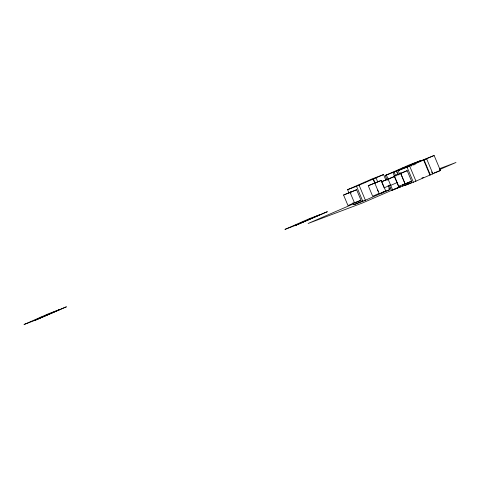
<?xml version="1.0" encoding="UTF-8"?>
<svg xmlns="http://www.w3.org/2000/svg" width="480" height="480" viewBox="0 0 480 480"><rect width="100%" height="100%" fill="white"/><g stroke="black" fill="none" stroke-linecap="round" stroke-linejoin="round"><path stroke-width="0.72" d="M25.29 323.952L24 324.51L32.934 321.138L59.976 309.408L48.78 313.632L25.71 323.796M349.02 193.086L347.592 189.672L372.366 178.794L383.562 174.57L385.848 180.036M347.592 189.672L356.52 186.3L383.562 174.57M387.222 180.258L385.218 175.476L409.998 164.598L421.194 160.374L413.256 163.812L413.826 165.18M396.876 172.518L396.3 171.15L413.676 163.65L413.256 163.812M385.218 175.476L396.726 170.988L398.154 174.408M415.092 164.724L414.522 163.356L434.136 155.49L440.424 170.52L413.382 182.25L404.448 185.622L403.878 184.254M399.594 174.006L398.16 170.592L417.21 162.348L414.522 163.356M398.16 170.592L407.094 167.22L434.136 155.49M354.414 202.758L347.976 205.548L343.578 195.024L356.616 189.75L361.014 200.268L354.576 203.058L350.01 192.24M356.616 189.75L343.578 195.024M379.098 193.446L372.66 196.236L368.262 185.712L381.3 180.432L385.698 190.956L379.266 193.746L374.7 182.928M381.3 180.432L368.262 185.712M394.146 175.944L407.184 170.664L411.588 181.188L405.15 183.978L400.752 173.454L394.146 175.944L398.55 186.468L411.588 181.188M381.582 181.728L394.62 176.454L381.582 181.728L384.138 187.842L390.576 185.058M400.752 173.454L407.184 170.664M390.738 185.352L397.176 182.568M353.934 203.646L308.136 223.47L362.352 203.016L395.166 188.814M388.8 188.55L390.162 187.962M353.022 202.656L353.88 204.702L363.078 200.742M353.88 204.702L362.808 201.336L389.85 189.6L388.134 185.502M396.534 188.22L398.58 187.332M439.596 169.578L456 162.474L439.32 168.768M389.22 185.04L391.506 190.506L400.026 186.84M391.506 190.506L405.33 184.992M406.698 184.404L408.75 183.516M404.448 185.622L411.606 182.544M421.926 178.056L423.492 177.378M375.624 178.008L376.044 177.852L377.76 181.95M426.198 158.928L426.618 158.766L432.906 173.796L432.486 173.958L431.628 171.906M364.542 182.334L364.962 182.178M402.168 168.138L402.588 167.976M415.116 163.254L415.536 163.092M358.674 185.346L359.094 185.19L365.382 200.22L364.962 200.376M396.3 171.15L396.726 170.988M409.248 166.266L409.668 166.104L415.956 181.14L415.536 181.296M40.95 317.172L41.37 317.01M35.082 320.184L35.508 320.028M355.074 202.512L361.014 200.268M296.022 225.072L296.442 224.916M382.152 192.504L389.85 189.6M434.124 172.896L440.424 170.52M381.912 193.038L382.332 192.882M402.588 186.18L403.014 186.024L402.438 184.656M424.044 159.882L430.332 174.912M423.624 160.044L429.912 175.074M411.102 164.766L411.672 166.134M407.094 167.22L413.382 182.25M400.596 172.764L401.166 174.132M400.584 173.16L404.988 183.678M397.446 173.88L398.016 175.248M394.152 172.104L395.862 176.202M399.864 185.772L400.44 187.134M392.988 172.542L399.27 187.578M388.356 178.176L388.926 179.538M386.382 175.038L392.67 190.068M373.47 178.962L375.186 183.066M373.05 179.124L374.766 183.222M377.622 190.056L378.192 191.424M356.52 186.3L362.808 201.336M350.442 191.688L351.012 193.056M64.8 307.434L34.59 320.514L66.456 306.81L64.8 307.434M309.714 218.52L284.934 229.398L293.868 226.026L320.91 214.296L309.714 218.52M325.734 212.322L295.524 225.402L327.39 211.698L325.734 212.322"/></g></svg>
